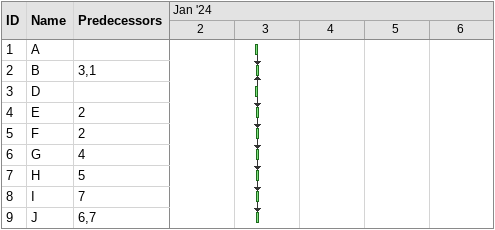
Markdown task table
| ID | Task | Start | Finish | Predecessors |
|---|---|---|---|---|
| 1 | A | 2024-01-03 | 2024-01-03 |  |
| 2 | B | 2024-01-03 | 2024-01-03 | 3, 1 |
| 3 | D | 2024-01-03 | 2024-01-03 |  |
| 4 | E | 2024-01-03 | 2024-01-03 | 2 |
| 5 | F | 2024-01-03 | 2024-01-03 | 2 |
| 6 | G | 2024-01-03 | 2024-01-03 | 4 |
| 7 | H | 2024-01-03 | 2024-01-03 | 5 |
| 8 | I | 2024-01-03 | 2024-01-03 | 7 |
| 9 | J | 2024-01-03 | 2024-01-03 | 6, 7 |
